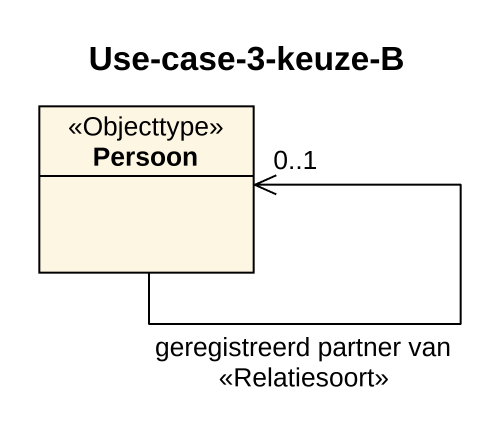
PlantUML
@startuml
title Use-case-3-keuze-B
hide circle
hide empty members
class Persoon <<Objecttype>>
Persoon --> "0..1" Persoon : geregistreerd partner van\n<<Relatiesoort>>
@enduml
